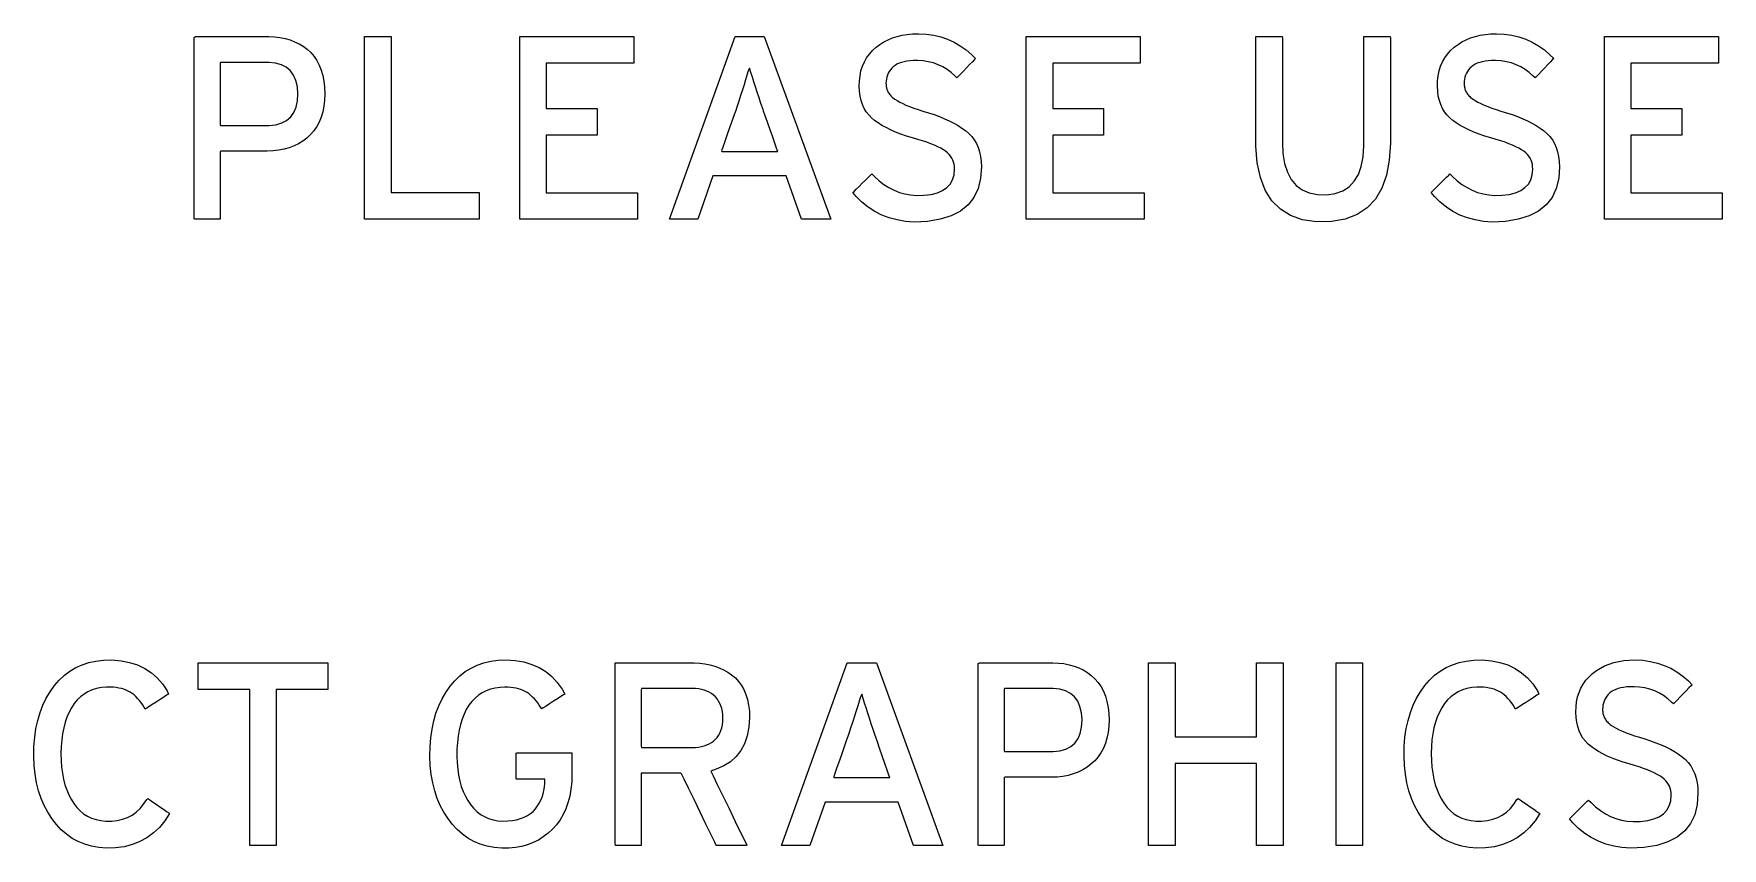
# Model space of a CAD drawing. Extents: x 1 to 47.7, y 0.2 to 33.3.
# Drawn here: x 8.853 to 11.279, y 22.696 to 23.867 of the extents above; entities that cross this region are included whole.
import ezdxf

# ---------------------------------------------------------------- set-up
doc = ezdxf.new("R2010")
doc.units = 0
doc.header["$MEASUREMENT"] = 0
doc.layers.add('4_0_____DWG', color=7, linetype='CONTINUOUS')

msp = doc.modelspace()

# ---------------------------------------------------------------- linework, layer by layer
at = {"layer": '4_0_____DWG'}
for points in [[(9.2712, 23.7803), (9.2708, 23.7711), (9.2698, 23.7624), (9.2682, 23.7543), (9.2659, 23.7467), (9.263, 23.7396), (9.2595, 23.7331), (9.2553, 23.7271), (9.2506, 23.7216), (9.2452, 23.7167), (9.2395, 23.7123), (9.2334, 23.7085), (9.2268, 23.7053), (9.2199, 23.7026), (9.2125, 23.7006), (9.2047, 23.6991), (9.1966, 23.6981), (9.188, 23.6978), (9.185, 23.6978), (9.1787, 23.6978), (9.1694, 23.6978), (9.1583, 23.6978), (9.1467, 23.6978), (9.1359, 23.6978), (9.1271, 23.6978), (9.1217, 23.6978), (9.1205, 23.6973), (9.1205, 23.6914), (9.1205, 23.6799), (9.1205, 23.6648), (9.1205, 23.6479), (9.1205, 23.6312), (9.1205, 23.6164), (9.1205, 23.6054), (9.1205, 23.6002), (9.1197, 23.6), (9.1164, 23.6), (9.1113, 23.6), (9.1051, 23.6), (9.0986, 23.6), (9.0925, 23.6), (9.0874, 23.6), (9.0841, 23.6), (9.0832, 23.6005), (9.0832, 23.6145), (9.0832, 23.6439), (9.0832, 23.6836), (9.0832, 23.7286), (9.0832, 23.7739), (9.0832, 23.8145), (9.0832, 23.8453), (9.0832, 23.8612), (9.085, 23.8624), (9.0937, 23.8624), (9.1078, 23.8624), (9.1251, 23.8624), (9.1436, 23.8624), (9.1614, 23.8624), (9.1763, 23.8624), (9.1863, 23.8624), (9.1905, 23.8624), (9.1987, 23.862), (9.2065, 23.8612), (9.2139, 23.8597), (9.221, 23.8577), (9.2277, 23.8552), (9.234, 23.8521), (9.24, 23.8485), (9.2456, 23.8443), (9.2509, 23.8394), (9.2556, 23.834), (9.2597, 23.828), (9.2631, 23.8215), (9.266, 23.8143), (9.2682, 23.8067), (9.2698, 23.7984), (9.2708, 23.7896)], [(10.2142, 23.6753), (10.2131, 23.6588), (10.2096, 23.6441), (10.2036, 23.6314), (10.1952, 23.6207), (10.1842, 23.6118), (10.1708, 23.6049), (10.155, 23.5999), (10.1367, 23.5969), (10.1176, 23.5959), (10.1051, 23.5969), (10.0932, 23.5989), (10.0819, 23.6019), (10.0712, 23.606), (10.0611, 23.6111), (10.0516, 23.6172), (10.0427, 23.6244), (10.0344, 23.6326), (10.0298, 23.6383), (10.0314, 23.64), (10.0345, 23.6431), (10.0386, 23.6471), (10.0432, 23.6517), (10.0477, 23.6562), (10.0519, 23.6603), (10.055, 23.6635), (10.0568, 23.6652), (10.0606, 23.6615), (10.0673, 23.6554), (10.0742, 23.65), (10.0813, 23.6454), (10.0888, 23.6416), (10.0964, 23.6386), (10.1044, 23.6364), (10.1126, 23.6349), (10.121, 23.6343), (10.1318, 23.6345), (10.1421, 23.6357), (10.151, 23.638), (10.1585, 23.6412), (10.1647, 23.6454), (10.1695, 23.6506), (10.1729, 23.6568), (10.175, 23.6639), (10.1758, 23.6721), (10.1756, 23.6757), (10.1752, 23.6789), (10.1744, 23.682), (10.1733, 23.6849), (10.1719, 23.6877), (10.1701, 23.6904), (10.1681, 23.6929), (10.1657, 23.6953), (10.1629, 23.6976), (10.1596, 23.6998), (10.1559, 23.702), (10.1516, 23.7042), (10.1469, 23.7064), (10.1416, 23.7085), (10.1359, 23.7106), (10.1297, 23.7127), (10.123, 23.7148), (10.1153, 23.717), (10.1067, 23.7196), (10.0986, 23.7224), (10.091, 23.7253), (10.0839, 23.7284), (10.0774, 23.7316), (10.0714, 23.7349), (10.0659, 23.7384), (10.0609, 23.742), (10.0564, 23.7457), (10.0524, 23.7498), (10.0489, 23.7543), (10.046, 23.7593), (10.0435, 23.7648), (10.0416, 23.7707), (10.0402, 23.7771), (10.0393, 23.784), (10.0389, 23.7913), (10.039, 23.799), (10.0399, 23.8063), (10.0413, 23.8133), (10.0434, 23.8199), (10.0461, 23.8261), (10.0494, 23.8319), (10.0533, 23.8374), (10.0578, 23.8424), (10.063, 23.8471), (10.0684, 23.8512), (10.0741, 23.8548), (10.0802, 23.8579), (10.0866, 23.8605), (10.0933, 23.8627), (10.1004, 23.8644), (10.1077, 23.8656), (10.1154, 23.8663), (10.1238, 23.8666), (10.135, 23.866), (10.1457, 23.8644), (10.1559, 23.862), (10.1657, 23.8587), (10.1751, 23.8545), (10.184, 23.8494), (10.1925, 23.8434), (10.2005, 23.8365), (10.2058, 23.8309), (10.2043, 23.8294), (10.2014, 23.8263), (10.1974, 23.8222), (10.1929, 23.8176), (10.1884, 23.8129), (10.1843, 23.8086), (10.1811, 23.8052), (10.1792, 23.8033), (10.1764, 23.8057), (10.1709, 23.8107), (10.165, 23.8152), (10.1588, 23.8189), (10.1522, 23.8221), (10.1453, 23.8246), (10.138, 23.8264), (10.1304, 23.8276), (10.1224, 23.8281), (10.1164, 23.828), (10.1117, 23.8277), (10.1073, 23.8271), (10.1033, 23.8264), (10.0995, 23.8253), (10.0961, 23.8241), (10.093, 23.8227), (10.0902, 23.821), (10.0877, 23.8191), (10.0855, 23.8169), (10.0835, 23.8146), (10.0819, 23.8122), (10.0804, 23.8097), (10.0793, 23.8071), (10.0784, 23.8043), (10.0777, 23.8015), (10.0774, 23.7985), (10.0772, 23.7954), (10.0773, 23.7939), (10.0774, 23.7924), (10.0775, 23.791), (10.0778, 23.7896), (10.0781, 23.7883), (10.0784, 23.787), (10.0788, 23.7858), (10.0793, 23.7846), (10.0799, 23.7835), (10.0805, 23.7822), (10.0813, 23.781), (10.0821, 23.7798), (10.0831, 23.7786), (10.0841, 23.7774), (10.0853, 23.7762), (10.0866, 23.7751), (10.088, 23.7739), (10.09, 23.7724), (10.0932, 23.7704), (10.0969, 23.7683), (10.1012, 23.7662), (10.1059, 23.7641), (10.1112, 23.7619), (10.117, 23.7598), (10.1233, 23.7576), (10.13, 23.7554), (10.1381, 23.753), (10.1462, 23.7503), (10.154, 23.7475), (10.1613, 23.7445), (10.1682, 23.7414), (10.1746, 23.7381), (10.1807, 23.7347), (10.1863, 23.7311), (10.1914, 23.7274), (10.1962, 23.7234), (10.2003, 23.719), (10.2039, 23.7141), (10.207, 23.7088), (10.2095, 23.703), (10.2115, 23.6968), (10.213, 23.6901), (10.2139, 23.6829)], [(10.8018, 23.7094), (10.8003, 23.6847), (10.7962, 23.6631), (10.7895, 23.6445), (10.7802, 23.6289), (10.7684, 23.6163), (10.7539, 23.6067), (10.7369, 23.6001), (10.7172, 23.5965), (10.6955, 23.5962), (10.6757, 23.5993), (10.6584, 23.6054), (10.6438, 23.6145), (10.6316, 23.6266), (10.6221, 23.6417), (10.6151, 23.6598), (10.6106, 23.6809), (10.6087, 23.705), (10.6087, 23.7139), (10.6087, 23.7274), (10.6087, 23.7481), (10.6087, 23.7731), (10.6087, 23.7995), (10.6087, 23.8245), (10.6087, 23.8452), (10.6087, 23.8587), (10.6087, 23.8624), (10.6107, 23.8624), (10.6149, 23.8624), (10.6206, 23.8624), (10.627, 23.8624), (10.6336, 23.8624), (10.6395, 23.8624), (10.644, 23.8624), (10.6465, 23.8624), (10.6467, 23.8603), (10.6467, 23.8486), (10.6467, 23.8293), (10.6467, 23.8051), (10.6467, 23.7789), (10.6467, 23.7535), (10.6467, 23.7319), (10.6467, 23.7168), (10.6467, 23.7112), (10.6475, 23.6946), (10.6499, 23.68), (10.6538, 23.6675), (10.6593, 23.657), (10.6664, 23.6486), (10.675, 23.6421), (10.6853, 23.6377), (10.6971, 23.6354), (10.7103, 23.6352), (10.7226, 23.637), (10.7333, 23.6409), (10.7424, 23.6467), (10.7499, 23.6545), (10.7558, 23.6642), (10.76, 23.676), (10.7627, 23.6896), (10.7637, 23.7053), (10.7638, 23.7124), (10.7638, 23.726), (10.7638, 23.7469), (10.7638, 23.7722), (10.7638, 23.7989), (10.7638, 23.8241), (10.7638, 23.845), (10.7638, 23.8586), (10.7638, 23.8624), (10.7658, 23.8624), (10.77, 23.8624), (10.7756, 23.8624), (10.7821, 23.8624), (10.7887, 23.8624), (10.7946, 23.8624), (10.7991, 23.8624), (10.8016, 23.8624), (10.8018, 23.8603), (10.8018, 23.8485), (10.8018, 23.8289), (10.8018, 23.8044), (10.8018, 23.7779), (10.8018, 23.7522), (10.8018, 23.7303), (10.8018, 23.7151)], [(11.0448, 23.6753), (11.0437, 23.6588), (11.0402, 23.6441), (11.0342, 23.6314), (11.0257, 23.6207), (11.0148, 23.6118), (11.0014, 23.6049), (10.9856, 23.5999), (10.9672, 23.5969), (10.9482, 23.5959), (10.9357, 23.5969), (10.9238, 23.5989), (10.9125, 23.6019), (10.9018, 23.606), (10.8917, 23.6111), (10.8822, 23.6172), (10.8733, 23.6244), (10.865, 23.6326), (10.8603, 23.6383), (10.862, 23.64), (10.8651, 23.6431), (10.8692, 23.6471), (10.8737, 23.6517), (10.8783, 23.6562), (10.8824, 23.6603), (10.8856, 23.6635), (10.8873, 23.6652), (10.8912, 23.6615), (10.8978, 23.6554), (10.9047, 23.65), (10.9119, 23.6454), (10.9193, 23.6416), (10.927, 23.6386), (10.9349, 23.6364), (10.9432, 23.6349), (10.9516, 23.6343), (10.9624, 23.6345), (10.9726, 23.6357), (10.9815, 23.638), (10.9891, 23.6412), (10.9952, 23.6454), (11.0001, 23.6506), (11.0035, 23.6568), (11.0056, 23.6639), (11.0064, 23.6721), (11.0062, 23.6757), (11.0058, 23.6789), (11.005, 23.682), (11.0039, 23.6849), (11.0024, 23.6877), (11.0007, 23.6904), (10.9986, 23.6929), (10.9962, 23.6953), (10.9935, 23.6976), (10.9902, 23.6998), (10.9864, 23.702), (10.9822, 23.7042), (10.9774, 23.7064), (10.9722, 23.7085), (10.9665, 23.7106), (10.9603, 23.7127), (10.9536, 23.7148), (10.9459, 23.717), (10.9373, 23.7196), (10.9292, 23.7224), (10.9216, 23.7253), (10.9145, 23.7284), (10.908, 23.7316), (10.9019, 23.7349), (10.8964, 23.7384), (10.8915, 23.742), (10.887, 23.7457), (10.883, 23.7498), (10.8795, 23.7543), (10.8765, 23.7593), (10.8741, 23.7648), (10.8722, 23.7707), (10.8707, 23.7771), (10.8698, 23.784), (10.8694, 23.7913), (10.8696, 23.799), (10.8704, 23.8063), (10.8719, 23.8133), (10.8739, 23.8199), (10.8766, 23.8261), (10.8799, 23.8319), (10.8838, 23.8374), (10.8884, 23.8424), (10.8935, 23.8471), (10.899, 23.8512), (10.9047, 23.8548), (10.9108, 23.8579), (10.9171, 23.8605), (10.9239, 23.8627), (10.9309, 23.8644), (10.9383, 23.8656), (10.946, 23.8663), (10.9544, 23.8666), (10.9655, 23.866), (10.9762, 23.8644), (10.9865, 23.862), (10.9963, 23.8587), (11.0057, 23.8545), (11.0146, 23.8494), (11.023, 23.8434), (11.031, 23.8365), (11.0364, 23.8309), (11.0349, 23.8294), (11.032, 23.8263), (11.028, 23.8222), (11.0235, 23.8176), (11.019, 23.8129), (11.0149, 23.8086), (11.0116, 23.8052), (11.0098, 23.8033), (11.007, 23.8057), (11.0014, 23.8107), (10.9955, 23.8152), (10.9893, 23.8189), (10.9827, 23.8221), (10.9758, 23.8246), (10.9685, 23.8264), (10.9609, 23.8276), (10.953, 23.8281), (10.9469, 23.828), (10.9423, 23.8277), (10.9379, 23.8271), (10.9338, 23.8264), (10.9301, 23.8253), (10.9267, 23.8241), (10.9236, 23.8227), (10.9208, 23.821), (10.9183, 23.8191), (10.9161, 23.8169), (10.9141, 23.8146), (10.9124, 23.8122), (10.911, 23.8097), (10.9098, 23.8071), (10.9089, 23.8043), (10.9083, 23.8015), (10.9079, 23.7985), (10.9078, 23.7954), (10.9078, 23.7939), (10.9079, 23.7924), (10.9081, 23.791), (10.9083, 23.7896), (10.9086, 23.7883), (10.909, 23.787), (10.9094, 23.7858), (10.9099, 23.7846), (10.9104, 23.7835), (10.9111, 23.7822), (10.9118, 23.781), (10.9127, 23.7798), (10.9136, 23.7786), (10.9147, 23.7774), (10.9159, 23.7762), (10.9171, 23.7751), (10.9185, 23.7739), (10.9206, 23.7724), (10.9238, 23.7704), (10.9275, 23.7683), (10.9317, 23.7662), (10.9365, 23.7641), (10.9418, 23.7619), (10.9475, 23.7598), (10.9538, 23.7576), (10.9606, 23.7554), (10.9686, 23.753), (10.9768, 23.7503), (10.9845, 23.7475), (10.9919, 23.7445), (10.9988, 23.7414), (11.0052, 23.7381), (11.0112, 23.7347), (11.0168, 23.7311), (11.022, 23.7274), (11.0267, 23.7234), (11.0309, 23.719), (11.0345, 23.7141), (11.0376, 23.7088), (11.0401, 23.703), (11.0421, 23.6968), (11.0435, 23.6901), (11.0444, 23.6829)], [(9.2324, 23.7803), (9.2316, 23.7905), (9.2295, 23.7995), (9.2261, 23.8071), (9.2215, 23.8134), (9.2157, 23.8184), (9.2087, 23.822), (9.2004, 23.8244), (9.1909, 23.8254), (9.187, 23.8254), (9.1804, 23.8254), (9.1704, 23.8254), (9.1584, 23.8254), (9.146, 23.8254), (9.1346, 23.8254), (9.1258, 23.8254), (9.121, 23.8254), (9.1205, 23.824), (9.1205, 23.8164), (9.1205, 23.8038), (9.1205, 23.7883), (9.1205, 23.7718), (9.1205, 23.7563), (9.1205, 23.7438), (9.1205, 23.7361), (9.121, 23.7347), (9.1258, 23.7347), (9.1346, 23.7347), (9.146, 23.7347), (9.1584, 23.7347), (9.1704, 23.7347), (9.1804, 23.7347), (9.187, 23.7347), (9.1909, 23.7348), (9.2006, 23.7359), (9.2091, 23.7383), (9.2162, 23.742), (9.2221, 23.747), (9.2266, 23.7534), (9.2298, 23.761), (9.2318, 23.77)], [(9.9006, 23.7578), (9.8976, 23.7664), (9.8949, 23.7747), (9.8922, 23.7827), (9.8897, 23.7902), (9.8874, 23.7975), (9.8852, 23.8043), (9.8831, 23.8109), (9.8812, 23.8171), (9.8794, 23.8135), (9.8775, 23.8071), (9.8755, 23.8004), (9.8733, 23.7933), (9.8709, 23.7858), (9.8684, 23.7779), (9.8657, 23.7697), (9.8628, 23.761), (9.8613, 23.7565), (9.8595, 23.7515), (9.8566, 23.7432), (9.853, 23.7329), (9.8492, 23.722), (9.8457, 23.7117), (9.8428, 23.7034), (9.841, 23.6983), (9.8413, 23.6974), (9.847, 23.6974), (9.8574, 23.6974), (9.8709, 23.6974), (9.8856, 23.6974), (9.8998, 23.6974), (9.9116, 23.6974), (9.9195, 23.6974), (9.9216, 23.6975), (9.9204, 23.7009), (9.9179, 23.7081), (9.9145, 23.7178), (9.9107, 23.7287), (9.907, 23.7395), (9.9037, 23.7488), (9.9014, 23.7553)], [(9.0479, 22.746), (9.041, 22.7353), (9.0333, 22.7259), (9.0248, 22.7178), (9.0155, 22.711), (9.0054, 22.7054), (8.9945, 22.7011), (8.9827, 22.698), (8.9701, 22.6963), (8.9574, 22.6959), (8.9464, 22.6968), (8.936, 22.6987), (8.9261, 22.7016), (8.9169, 22.7054), (8.9081, 22.7101), (8.9, 22.7159), (8.8924, 22.7225), (8.8854, 22.7302), (8.8789, 22.7386), (8.873, 22.7476), (8.8679, 22.7572), (8.8635, 22.7675), (8.8599, 22.7784), (8.857, 22.79), (8.8549, 22.8022), (8.8535, 22.815), (8.8529, 22.8285), (8.8532, 22.8422), (8.8542, 22.8553), (8.856, 22.8678), (8.8586, 22.8797), (8.8619, 22.8909), (8.866, 22.9015), (8.8708, 22.9115), (8.8764, 22.9209), (8.8828, 22.9296), (8.8895, 22.9375), (8.8969, 22.9445), (8.9048, 22.9505), (8.9133, 22.9555), (8.9223, 22.9596), (8.932, 22.9628), (8.9422, 22.965), (8.9529, 22.9663), (8.965, 22.9665), (8.9783, 22.9654), (8.9906, 22.963), (9.002, 22.9593), (9.0124, 22.9544), (9.0218, 22.9482), (9.0303, 22.9407), (9.0379, 22.932), (9.0444, 22.922), (9.0464, 22.9173), (9.0438, 22.9157), (9.0396, 22.913), (9.0343, 22.9096), (9.0286, 22.9059), (9.023, 22.9023), (9.0181, 22.8991), (9.0146, 22.8969), (9.0131, 22.8959), (9.0112, 22.899), (9.009, 22.9024), (9.0067, 22.9056), (9.0043, 22.9085), (9.0019, 22.9113), (8.9994, 22.9138), (8.9969, 22.9162), (8.9943, 22.9183), (8.9916, 22.9201), (8.9886, 22.9217), (8.9855, 22.9231), (8.9822, 22.9243), (8.9787, 22.9253), (8.975, 22.9261), (8.9712, 22.9268), (8.9672, 22.9272), (8.963, 22.9274), (8.9573, 22.9273), (8.9501, 22.9267), (8.9432, 22.9254), (8.9368, 22.9234), (8.9308, 22.9208), (8.9253, 22.9175), (8.9201, 22.9136), (8.9154, 22.909), (8.9111, 22.9038), (8.9072, 22.8979), (8.9036, 22.8914), (8.9006, 22.8844), (8.898, 22.877), (8.8959, 22.869), (8.8942, 22.8605), (8.893, 22.8515), (8.8923, 22.842), (8.892, 22.832), (8.8922, 22.822), (8.8929, 22.8125), (8.894, 22.8036), (8.8956, 22.7951), (8.8977, 22.7871), (8.9002, 22.7797), (8.9032, 22.7727), (8.9067, 22.7662), (8.9106, 22.7602), (8.9148, 22.7546), (8.9195, 22.7497), (8.9245, 22.7455), (8.9301, 22.7421), (8.936, 22.7393), (8.9424, 22.7372), (8.9491, 22.7358), (8.9563, 22.735), (8.9644, 22.735), (8.9726, 22.7359), (8.9803, 22.7376), (8.9874, 22.7401), (8.9941, 22.7435), (9.0001, 22.7478), (9.0057, 22.753), (9.0107, 22.759), (9.0152, 22.7658), (9.0169, 22.7674), (9.0195, 22.7656), (9.0236, 22.7627), (9.0287, 22.7592), (9.0341, 22.7555), (9.0393, 22.7519), (9.0437, 22.7489), (9.0467, 22.7468)], [(9.6261, 22.8027), (9.6257, 22.7914), (9.6246, 22.7808), (9.6228, 22.7707), (9.6203, 22.7613), (9.6172, 22.7525), (9.6134, 22.7442), (9.6089, 22.7366), (9.6038, 22.7296), (9.598, 22.7231), (9.5917, 22.7173), (9.5849, 22.7121), (9.5778, 22.7076), (9.5702, 22.7039), (9.5621, 22.7009), (9.5537, 22.6985), (9.5448, 22.6969), (9.5354, 22.696), (9.5252, 22.6959), (9.5143, 22.697), (9.5041, 22.6989), (9.4944, 22.7019), (9.4852, 22.7057), (9.4766, 22.7105), (9.4686, 22.7162), (9.4611, 22.7229), (9.4542, 22.7305), (9.4477, 22.7389), (9.4419, 22.7478), (9.4369, 22.7574), (9.4325, 22.7676), (9.4289, 22.7784), (9.4261, 22.7899), (9.424, 22.802), (9.4226, 22.8147), (9.422, 22.828), (9.4222, 22.8416), (9.4232, 22.8546), (9.425, 22.8671), (9.4275, 22.8789), (9.4307, 22.89), (9.4347, 22.9006), (9.4394, 22.9106), (9.4449, 22.9199), (9.4511, 22.9286), (9.4578, 22.9366), (9.465, 22.9436), (9.4727, 22.9497), (9.4811, 22.9548), (9.4899, 22.959), (9.4994, 22.9623), (9.5094, 22.9647), (9.5199, 22.9661), (9.5314, 22.9666), (9.5447, 22.9657), (9.5571, 22.9636), (9.5686, 22.9602), (9.5791, 22.9556), (9.5887, 22.9497), (9.5973, 22.9426), (9.605, 22.9343), (9.6118, 22.9247), (9.6157, 22.9175), (9.6137, 22.9163), (9.61, 22.9139), (9.6051, 22.9107), (9.5995, 22.9071), (9.5939, 22.9035), (9.5889, 22.9003), (9.5849, 22.8978), (9.5827, 22.8964), (9.5813, 22.8981), (9.5791, 22.9015), (9.5768, 22.9048), (9.5745, 22.9078), (9.5721, 22.9106), (9.5696, 22.9132), (9.5671, 22.9156), (9.5644, 22.9178), (9.5618, 22.9197), (9.5589, 22.9214), (9.5559, 22.9228), (9.5527, 22.924), (9.5493, 22.925), (9.5458, 22.9259), (9.542, 22.9265), (9.5381, 22.927), (9.5341, 22.9273), (9.5298, 22.9274), (9.5227, 22.9271), (9.5157, 22.9261), (9.5091, 22.9245), (9.5029, 22.9222), (9.4972, 22.9193), (9.4918, 22.9158), (9.4868, 22.9116), (9.4823, 22.9068), (9.4781, 22.9014), (9.4743, 22.8952), (9.471, 22.8886), (9.4682, 22.8815), (9.4658, 22.8739), (9.4639, 22.8658), (9.4624, 22.8572), (9.4614, 22.848), (9.4609, 22.8384), (9.4608, 22.8284), (9.4611, 22.8187), (9.4619, 22.8095), (9.4632, 22.8008), (9.4649, 22.7925), (9.4671, 22.7848), (9.4698, 22.7775), (9.4729, 22.7708), (9.4764, 22.7645), (9.4804, 22.7586), (9.4848, 22.7533), (9.4896, 22.7486), (9.4948, 22.7446), (9.5004, 22.7413), (9.5064, 22.7387), (9.5129, 22.7368), (9.5197, 22.7355), (9.5269, 22.735), (9.534, 22.7351), (9.5405, 22.7358), (9.5466, 22.7368), (9.5522, 22.7384), (9.5574, 22.7403), (9.5621, 22.7427), (9.5664, 22.7456), (9.5703, 22.7489), (9.5737, 22.7526), (9.5766, 22.7566), (9.5791, 22.7607), (9.5813, 22.765), (9.5831, 22.7695), (9.5846, 22.7741), (9.5858, 22.779), (9.5866, 22.7839), (9.5871, 22.7891), (9.5873, 22.7941), (9.5873, 22.7942), (9.5873, 22.7943), (9.5873, 22.7944), (9.5873, 22.7946), (9.5873, 22.7948), (9.5873, 22.795), (9.5873, 22.7951), (9.5873, 22.7952), (9.5872, 22.7952), (9.5851, 22.7952), (9.5806, 22.7952), (9.5746, 22.7952), (9.5677, 22.7952), (9.5607, 22.7952), (9.5543, 22.7952), (9.5493, 22.7952), (9.5463, 22.7952), (9.5458, 22.7955), (9.5458, 22.7979), (9.5458, 22.8022), (9.5458, 22.8079), (9.5458, 22.8142), (9.5458, 22.8205), (9.5458, 22.8261), (9.5458, 22.8304), (9.5458, 22.8327), (9.5469, 22.8329), (9.5529, 22.8329), (9.5628, 22.8329), (9.5753, 22.8329), (9.5889, 22.8329), (9.6021, 22.8329), (9.6137, 22.8329), (9.6221, 22.8329), (9.626, 22.8329), (9.6261, 22.8322), (9.6261, 22.8296), (9.6261, 22.8257), (9.6261, 22.8208), (9.6261, 22.8157), (9.6261, 22.8108), (9.6261, 22.8067), (9.6261, 22.8038)], [(9.8813, 22.8839), (9.8804, 22.87), (9.8779, 22.8574), (9.8741, 22.8461), (9.8688, 22.8362), (9.8621, 22.8275), (9.8539, 22.8202), (9.8442, 22.8142), (9.8332, 22.8095), (9.8256, 22.8067), (9.8288, 22.8001), (9.8349, 22.7875), (9.8428, 22.7711), (9.8517, 22.7528), (9.8606, 22.7345), (9.8684, 22.7184), (9.8742, 22.7063), (9.8771, 22.7003), (9.8764, 22.7), (9.8727, 22.7), (9.8669, 22.7), (9.8598, 22.7), (9.8522, 22.7), (9.8449, 22.7), (9.8388, 22.7), (9.8347, 22.7), (9.8333, 22.7), (9.8311, 22.7045), (9.8259, 22.7153), (9.8186, 22.7304), (9.8101, 22.7478), (9.8014, 22.7657), (9.7935, 22.7821), (9.7872, 22.795), (9.7835, 22.8026), (9.7825, 22.8038), (9.7786, 22.8038), (9.7717, 22.8038), (9.7627, 22.8038), (9.7529, 22.8038), (9.7431, 22.8038), (9.7347, 22.8038), (9.7284, 22.8038), (9.7256, 22.8038), (9.7255, 22.8012), (9.7255, 22.792), (9.7255, 22.7779), (9.7255, 22.7609), (9.7255, 22.7429), (9.7255, 22.7259), (9.7255, 22.7119), (9.7255, 22.7026), (9.7255, 22.7), (9.7236, 22.7), (9.7196, 22.7), (9.714, 22.7), (9.7077, 22.7), (9.7013, 22.7), (9.6955, 22.7), (9.691, 22.7), (9.6885, 22.7), (9.6882, 22.703), (9.6882, 22.7222), (9.6882, 22.7549), (9.6882, 22.7963), (9.6882, 22.8415), (9.6882, 22.8856), (9.6882, 22.9237), (9.6882, 22.9509), (9.6882, 22.9623), (9.6916, 22.9624), (9.7021, 22.9624), (9.7176, 22.9624), (9.736, 22.9624), (9.7553, 22.9624), (9.7733, 22.9624), (9.7881, 22.9624), (9.7974, 22.9624), (9.8018, 22.9624), (9.8096, 22.962), (9.817, 22.9611), (9.8242, 22.9597), (9.8311, 22.9578), (9.8376, 22.9554), (9.8439, 22.9525), (9.8498, 22.9491), (9.8554, 22.9452), (9.8608, 22.9408), (9.8655, 22.9357), (9.8696, 22.93), (9.8731, 22.9238), (9.876, 22.917), (9.8783, 22.9096), (9.8799, 22.9016), (9.8809, 22.8931)], [(10.3977, 22.8803), (10.3973, 22.8711), (10.3963, 22.8624), (10.3946, 22.8543), (10.3924, 22.8467), (10.3895, 22.8396), (10.3859, 22.8331), (10.3818, 22.8271), (10.377, 22.8216), (10.3717, 22.8167), (10.366, 22.8123), (10.3598, 22.8085), (10.3533, 22.8053), (10.3463, 22.8026), (10.339, 22.8006), (10.3312, 22.7991), (10.323, 22.7981), (10.3145, 22.7978), (10.3115, 22.7978), (10.3052, 22.7978), (10.2959, 22.7978), (10.2848, 22.7978), (10.2732, 22.7978), (10.2623, 22.7978), (10.2536, 22.7978), (10.2481, 22.7978), (10.247, 22.7973), (10.247, 22.7914), (10.247, 22.7799), (10.247, 22.7648), (10.247, 22.7479), (10.247, 22.7312), (10.247, 22.7164), (10.247, 22.7054), (10.247, 22.7002), (10.2461, 22.7), (10.2428, 22.7), (10.2377, 22.7), (10.2316, 22.7), (10.2251, 22.7), (10.2189, 22.7), (10.2138, 22.7), (10.2105, 22.7), (10.2097, 22.7005), (10.2097, 22.7145), (10.2097, 22.7439), (10.2097, 22.7836), (10.2097, 22.8286), (10.2097, 22.8739), (10.2097, 22.9145), (10.2097, 22.9453), (10.2097, 22.9612), (10.2115, 22.9624), (10.2202, 22.9624), (10.2342, 22.9624), (10.2515, 22.9624), (10.2701, 22.9624), (10.2878, 22.9624), (10.3027, 22.9624), (10.3128, 22.9624), (10.3169, 22.9624), (10.3251, 22.962), (10.3329, 22.9612), (10.3404, 22.9597), (10.3475, 22.9577), (10.3542, 22.9552), (10.3605, 22.9521), (10.3665, 22.9485), (10.3721, 22.9443), (10.3773, 22.9394), (10.382, 22.934), (10.3861, 22.928), (10.3896, 22.9215), (10.3924, 22.9143), (10.3947, 22.9067), (10.3963, 22.8984), (10.3973, 22.8896)], [(11.0164, 22.746), (11.0096, 22.7353), (11.0019, 22.7259), (10.9934, 22.7178), (10.9841, 22.711), (10.974, 22.7054), (10.963, 22.7011), (10.9513, 22.698), (10.9387, 22.6963), (10.9259, 22.6959), (10.915, 22.6968), (10.9045, 22.6987), (10.8947, 22.7016), (10.8854, 22.7054), (10.8767, 22.7101), (10.8686, 22.7159), (10.861, 22.7225), (10.854, 22.7302), (10.8474, 22.7386), (10.8415, 22.7476), (10.8364, 22.7572), (10.832, 22.7675), (10.8284, 22.7784), (10.8255, 22.79), (10.8234, 22.8022), (10.8221, 22.815), (10.8215, 22.8285), (10.8217, 22.8422), (10.8228, 22.8553), (10.8246, 22.8678), (10.8272, 22.8797), (10.8305, 22.8909), (10.8346, 22.9015), (10.8394, 22.9115), (10.845, 22.9209), (10.8513, 22.9296), (10.8581, 22.9375), (10.8654, 22.9445), (10.8734, 22.9505), (10.8818, 22.9555), (10.8909, 22.9596), (10.9005, 22.9628), (10.9107, 22.965), (10.9215, 22.9663), (10.9336, 22.9665), (10.9469, 22.9654), (10.9592, 22.963), (10.9705, 22.9593), (10.9809, 22.9544), (10.9904, 22.9482), (10.9989, 22.9407), (11.0064, 22.932), (11.013, 22.922), (11.0149, 22.9173), (11.0124, 22.9157), (11.0082, 22.913), (11.0029, 22.9096), (10.9972, 22.9059), (10.9916, 22.9023), (10.9867, 22.8991), (10.9832, 22.8969), (10.9817, 22.8959), (10.9798, 22.899), (10.9775, 22.9024), (10.9752, 22.9056), (10.9729, 22.9085), (10.9704, 22.9113), (10.968, 22.9138), (10.9654, 22.9162), (10.9628, 22.9183), (10.9601, 22.9201), (10.9572, 22.9217), (10.954, 22.9231), (10.9507, 22.9243), (10.9472, 22.9253), (10.9436, 22.9261), (10.9397, 22.9268), (10.9357, 22.9272), (10.9315, 22.9274), (10.9259, 22.9273), (10.9186, 22.9267), (10.9118, 22.9254), (10.9054, 22.9234), (10.8994, 22.9208), (10.8938, 22.9175), (10.8887, 22.9136), (10.884, 22.909), (10.8797, 22.9038), (10.8757, 22.8979), (10.8722, 22.8914), (10.8691, 22.8844), (10.8665, 22.877), (10.8644, 22.869), (10.8628, 22.8605), (10.8616, 22.8515), (10.8608, 22.842), (10.8606, 22.832), (10.8608, 22.822), (10.8614, 22.8125), (10.8626, 22.8036), (10.8642, 22.7951), (10.8662, 22.7871), (10.8688, 22.7797), (10.8718, 22.7727), (10.8752, 22.7662), (10.8791, 22.7602), (10.8834, 22.7546), (10.888, 22.7497), (10.8931, 22.7455), (10.8986, 22.7421), (10.9046, 22.7393), (10.9109, 22.7372), (10.9177, 22.7358), (10.9249, 22.735), (10.9329, 22.735), (10.9412, 22.7359), (10.9488, 22.7376), (10.956, 22.7401), (10.9626, 22.7435), (10.9687, 22.7478), (10.9742, 22.753), (10.9793, 22.759), (10.9837, 22.7658), (10.9855, 22.7674), (10.9881, 22.7656), (10.9922, 22.7627), (10.9972, 22.7592), (11.0026, 22.7555), (11.0078, 22.7519), (11.0122, 22.7489), (11.0153, 22.7468)], [(11.2436, 22.7753), (11.2426, 22.7588), (11.239, 22.7441), (11.233, 22.7314), (11.2246, 22.7207), (11.2137, 22.7118), (11.2003, 22.7049), (11.1844, 22.6999), (11.1661, 22.6969), (11.147, 22.6959), (11.1345, 22.6969), (11.1226, 22.6989), (11.1113, 22.7019), (11.1006, 22.706), (11.0905, 22.7111), (11.081, 22.7172), (11.0722, 22.7244), (11.0639, 22.7326), (11.0592, 22.7383), (11.0609, 22.74), (11.064, 22.7431), (11.068, 22.7471), (11.0726, 22.7517), (11.0772, 22.7562), (11.0813, 22.7603), (11.0844, 22.7635), (11.0862, 22.7652), (11.0901, 22.7615), (11.0967, 22.7554), (11.1036, 22.75), (11.1108, 22.7454), (11.1182, 22.7416), (11.1259, 22.7386), (11.1338, 22.7364), (11.142, 22.7349), (11.1505, 22.7343), (11.1613, 22.7345), (11.1715, 22.7357), (11.1804, 22.738), (11.1879, 22.7412), (11.1941, 22.7454), (11.1989, 22.7506), (11.2024, 22.7568), (11.2045, 22.7639), (11.2052, 22.7721), (11.2051, 22.7757), (11.2046, 22.7789), (11.2038, 22.782), (11.2027, 22.7849), (11.2013, 22.7877), (11.1996, 22.7904), (11.1975, 22.7929), (11.1951, 22.7953), (11.1924, 22.7976), (11.1891, 22.7998), (11.1853, 22.802), (11.181, 22.8042), (11.1763, 22.8064), (11.1711, 22.8085), (11.1654, 22.8106), (11.1592, 22.8127), (11.1525, 22.8148), (11.1448, 22.817), (11.1361, 22.8196), (11.128, 22.8224), (11.1204, 22.8254), (11.1134, 22.8284), (11.1068, 22.8316), (11.1008, 22.8349), (11.0953, 22.8384), (11.0903, 22.842), (11.0858, 22.8457), (11.0819, 22.8498), (11.0784, 22.8543), (11.0754, 22.8593), (11.073, 22.8648), (11.071, 22.8707), (11.0696, 22.8771), (11.0687, 22.884), (11.0683, 22.8913), (11.0685, 22.899), (11.0693, 22.9063), (11.0708, 22.9133), (11.0728, 22.9199), (11.0755, 22.9261), (11.0788, 22.9319), (11.0827, 22.9374), (11.0872, 22.9424), (11.0924, 22.9471), (11.0978, 22.9512), (11.1036, 22.9548), (11.1096, 22.9579), (11.116, 22.9605), (11.1227, 22.9627), (11.1298, 22.9644), (11.1372, 22.9656), (11.1449, 22.9663), (11.1532, 22.9666), (11.1644, 22.966), (11.1751, 22.9644), (11.1854, 22.962), (11.1952, 22.9587), (11.2045, 22.9545), (11.2134, 22.9494), (11.2219, 22.9434), (11.2299, 22.9365), (11.2352, 22.9309), (11.2338, 22.9294), (11.2308, 22.9263), (11.2269, 22.9222), (11.2224, 22.9176), (11.2178, 22.9129), (11.2137, 22.9086), (11.2105, 22.9052), (11.2086, 22.9033), (11.2058, 22.9057), (11.2003, 22.9107), (11.1944, 22.9152), (11.1882, 22.9189), (11.1816, 22.9221), (11.1747, 22.9246), (11.1674, 22.9264), (11.1598, 22.9276), (11.1518, 22.9281), (11.1458, 22.9281), (11.1411, 22.9277), (11.1368, 22.9271), (11.1327, 22.9264), (11.129, 22.9253), (11.1255, 22.9241), (11.1224, 22.9227), (11.1196, 22.921), (11.1171, 22.9191), (11.1149, 22.9169), (11.113, 22.9146), (11.1113, 22.9122), (11.1099, 22.9097), (11.1087, 22.9071), (11.1078, 22.9043), (11.1072, 22.9015), (11.1068, 22.8985), (11.1067, 22.8954), (11.1067, 22.8939), (11.1068, 22.8924), (11.107, 22.891), (11.1072, 22.8896), (11.1075, 22.8883), (11.1078, 22.887), (11.1083, 22.8858), (11.1087, 22.8846), (11.1093, 22.8835), (11.1099, 22.8822), (11.1107, 22.881), (11.1115, 22.8798), (11.1125, 22.8786), (11.1136, 22.8774), (11.1147, 22.8762), (11.116, 22.8751), (11.1174, 22.8739), (11.1194, 22.8724), (11.1226, 22.8704), (11.1264, 22.8683), (11.1306, 22.8662), (11.1354, 22.8641), (11.1406, 22.8619), (11.1464, 22.8598), (11.1527, 22.8576), (11.1595, 22.8554), (11.1675, 22.853), (11.1757, 22.8503), (11.1834, 22.8475), (11.1907, 22.8445), (11.1976, 22.8414), (11.2041, 22.8381), (11.2101, 22.8347), (11.2157, 22.8311), (11.2209, 22.8274), (11.2256, 22.8234), (11.2297, 22.819), (11.2334, 22.8141), (11.2364, 22.8088), (11.239, 22.803), (11.241, 22.7968), (11.2424, 22.7901), (11.2433, 22.7829)], [(9.8429, 22.8828), (9.8427, 22.8877), (9.8421, 22.8922), (9.8413, 22.8965), (9.8401, 22.9005), (9.8386, 22.9041), (9.8368, 22.9075), (9.8347, 22.9105), (9.8323, 22.9133), (9.8296, 22.9158), (9.8266, 22.9181), (9.8234, 22.9201), (9.8199, 22.9218), (9.8162, 22.9231), (9.8123, 22.9241), (9.8081, 22.9249), (9.8036, 22.9253), (9.7996, 22.9254), (9.7959, 22.9254), (9.7877, 22.9254), (9.7764, 22.9254), (9.7635, 22.9254), (9.7505, 22.9254), (9.7389, 22.9254), (9.7302, 22.9254), (9.7258, 22.9254), (9.7255, 22.9237), (9.7255, 22.9163), (9.7255, 22.9047), (9.7255, 22.8906), (9.7255, 22.8756), (9.7255, 22.8615), (9.7255, 22.8499), (9.7255, 22.8425), (9.7258, 22.8408), (9.7302, 22.8408), (9.7389, 22.8408), (9.7505, 22.8408), (9.7635, 22.8408), (9.7764, 22.8408), (9.7877, 22.8408), (9.7959, 22.8408), (9.7996, 22.8408), (9.8036, 22.8409), (9.8079, 22.8413), (9.812, 22.842), (9.8159, 22.843), (9.8196, 22.8443), (9.8231, 22.8458), (9.8263, 22.8477), (9.8293, 22.8499), (9.832, 22.8523), (9.8345, 22.8551), (9.8367, 22.8581), (9.8385, 22.8614), (9.84, 22.8651), (9.8412, 22.8691), (9.8421, 22.8733), (9.8427, 22.8779)], [(10.3589, 22.8803), (10.358, 22.8905), (10.3559, 22.8995), (10.3526, 22.9071), (10.348, 22.9134), (10.3422, 22.9184), (10.3351, 22.922), (10.3268, 22.9244), (10.3173, 22.9254), (10.3134, 22.9254), (10.3068, 22.9254), (10.2968, 22.9254), (10.2849, 22.9254), (10.2725, 22.9254), (10.2611, 22.9254), (10.2523, 22.9254), (10.2475, 22.9254), (10.247, 22.924), (10.247, 22.9164), (10.247, 22.9038), (10.247, 22.8883), (10.247, 22.8718), (10.247, 22.8563), (10.247, 22.8438), (10.247, 22.8361), (10.2475, 22.8347), (10.2523, 22.8347), (10.2611, 22.8347), (10.2725, 22.8347), (10.2849, 22.8347), (10.2968, 22.8347), (10.3068, 22.8347), (10.3134, 22.8347), (10.3174, 22.8348), (10.3271, 22.8359), (10.3355, 22.8383), (10.3427, 22.842), (10.3485, 22.847), (10.3531, 22.8534), (10.3563, 22.861), (10.3583, 22.87)], [(10.0617, 22.8578), (10.0588, 22.8665), (10.056, 22.8747), (10.0534, 22.8827), (10.0509, 22.8902), (10.0485, 22.8975), (10.0463, 22.9043), (10.0442, 22.9109), (10.0423, 22.9171), (10.0405, 22.9135), (10.0387, 22.9071), (10.0366, 22.9004), (10.0344, 22.8933), (10.0321, 22.8858), (10.0295, 22.8779), (10.0268, 22.8697), (10.0239, 22.861), (10.0224, 22.8565), (10.0206, 22.8515), (10.0177, 22.8432), (10.0142, 22.8329), (10.0104, 22.822), (10.0068, 22.8117), (10.0039, 22.8034), (10.0021, 22.7983), (10.0024, 22.7974), (10.0081, 22.7974), (10.0186, 22.7974), (10.032, 22.7974), (10.0467, 22.7974), (10.0609, 22.7974), (10.0728, 22.7974), (10.0806, 22.7974), (10.0827, 22.7975), (10.0815, 22.8009), (10.079, 22.8081), (10.0756, 22.8178), (10.0718, 22.8287), (10.0681, 22.8395), (10.0648, 22.8488), (10.0626, 22.8554)]]:
    msp.add_lwpolyline(points, close=True, dxfattribs=at)
for points in [[(9.328, 23.6), (9.328, 23.8624), (9.3661, 23.8624), (9.3661, 23.6384), (9.4929, 23.6384), (9.4929, 23.6), (9.328, 23.6)], [(9.551, 23.6), (9.551, 23.8624), (9.7148, 23.8624), (9.7148, 23.8243), (9.5891, 23.8243), (9.5891, 23.7591), (9.6621, 23.7591), (9.6621, 23.721), (9.5891, 23.721), (9.5891, 23.6381), (9.7203, 23.6381), (9.7203, 23.6), (9.551, 23.6)], [(9.9557, 23.6), (9.9337, 23.6623), (9.8286, 23.6623), (9.8068, 23.6), (9.766, 23.6), (9.8605, 23.8624), (9.9022, 23.8624), (9.9978, 23.6), (9.9557, 23.6)], [(10.2787, 23.6), (10.2787, 23.8624), (10.4425, 23.8624), (10.4425, 23.8243), (10.3168, 23.8243), (10.3168, 23.7591), (10.3898, 23.7591), (10.3898, 23.721), (10.3168, 23.721), (10.3168, 23.6381), (10.448, 23.6381), (10.448, 23.6), (10.2787, 23.6)], [(11.1093, 23.6), (11.1093, 23.8624), (11.273, 23.8624), (11.273, 23.8243), (11.1473, 23.8243), (11.1473, 23.7591), (11.2204, 23.7591), (11.2204, 23.721), (11.1473, 23.721), (11.1473, 23.6381), (11.2786, 23.6381), (11.2786, 23.6), (11.1093, 23.6)], [(9.2013, 22.924), (9.2013, 22.7), (9.1632, 22.7), (9.1632, 22.924), (9.0891, 22.924), (9.0891, 22.9624), (9.2755, 22.9624), (9.2755, 22.924), (9.2013, 22.924)], [(10.1168, 22.7), (10.0948, 22.7623), (9.9897, 22.7623), (9.9679, 22.7), (9.9271, 22.7), (10.0216, 22.9624), (10.0634, 22.9624), (10.1589, 22.7), (10.1168, 22.7)], [(10.6096, 22.7), (10.6096, 22.8177), (10.4925, 22.8177), (10.4925, 22.7), (10.4545, 22.7), (10.4545, 22.9624), (10.4925, 22.9624), (10.4925, 22.8562), (10.6096, 22.8562), (10.6096, 22.9624), (10.6476, 22.9624), (10.6476, 22.7), (10.6096, 22.7)], [(10.7238, 22.7), (10.7238, 22.9624), (10.7619, 22.9624), (10.7619, 22.7), (10.7238, 22.7)]]:
    msp.add_lwpolyline(points, dxfattribs=at)

doc.saveas('drawing.dxf')
